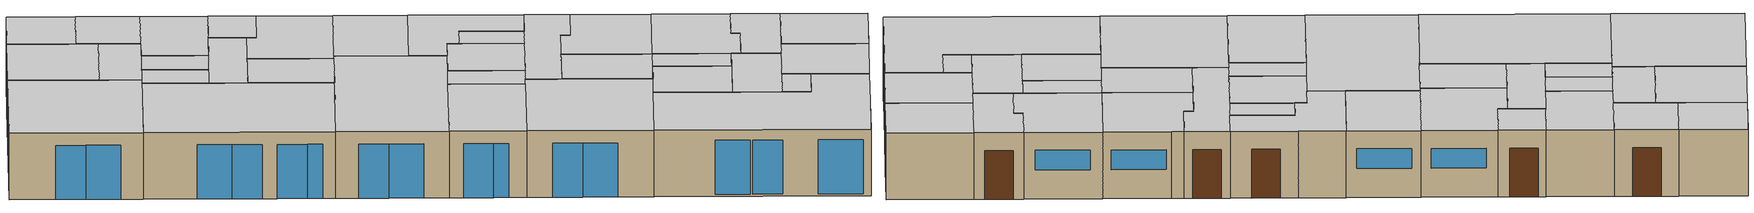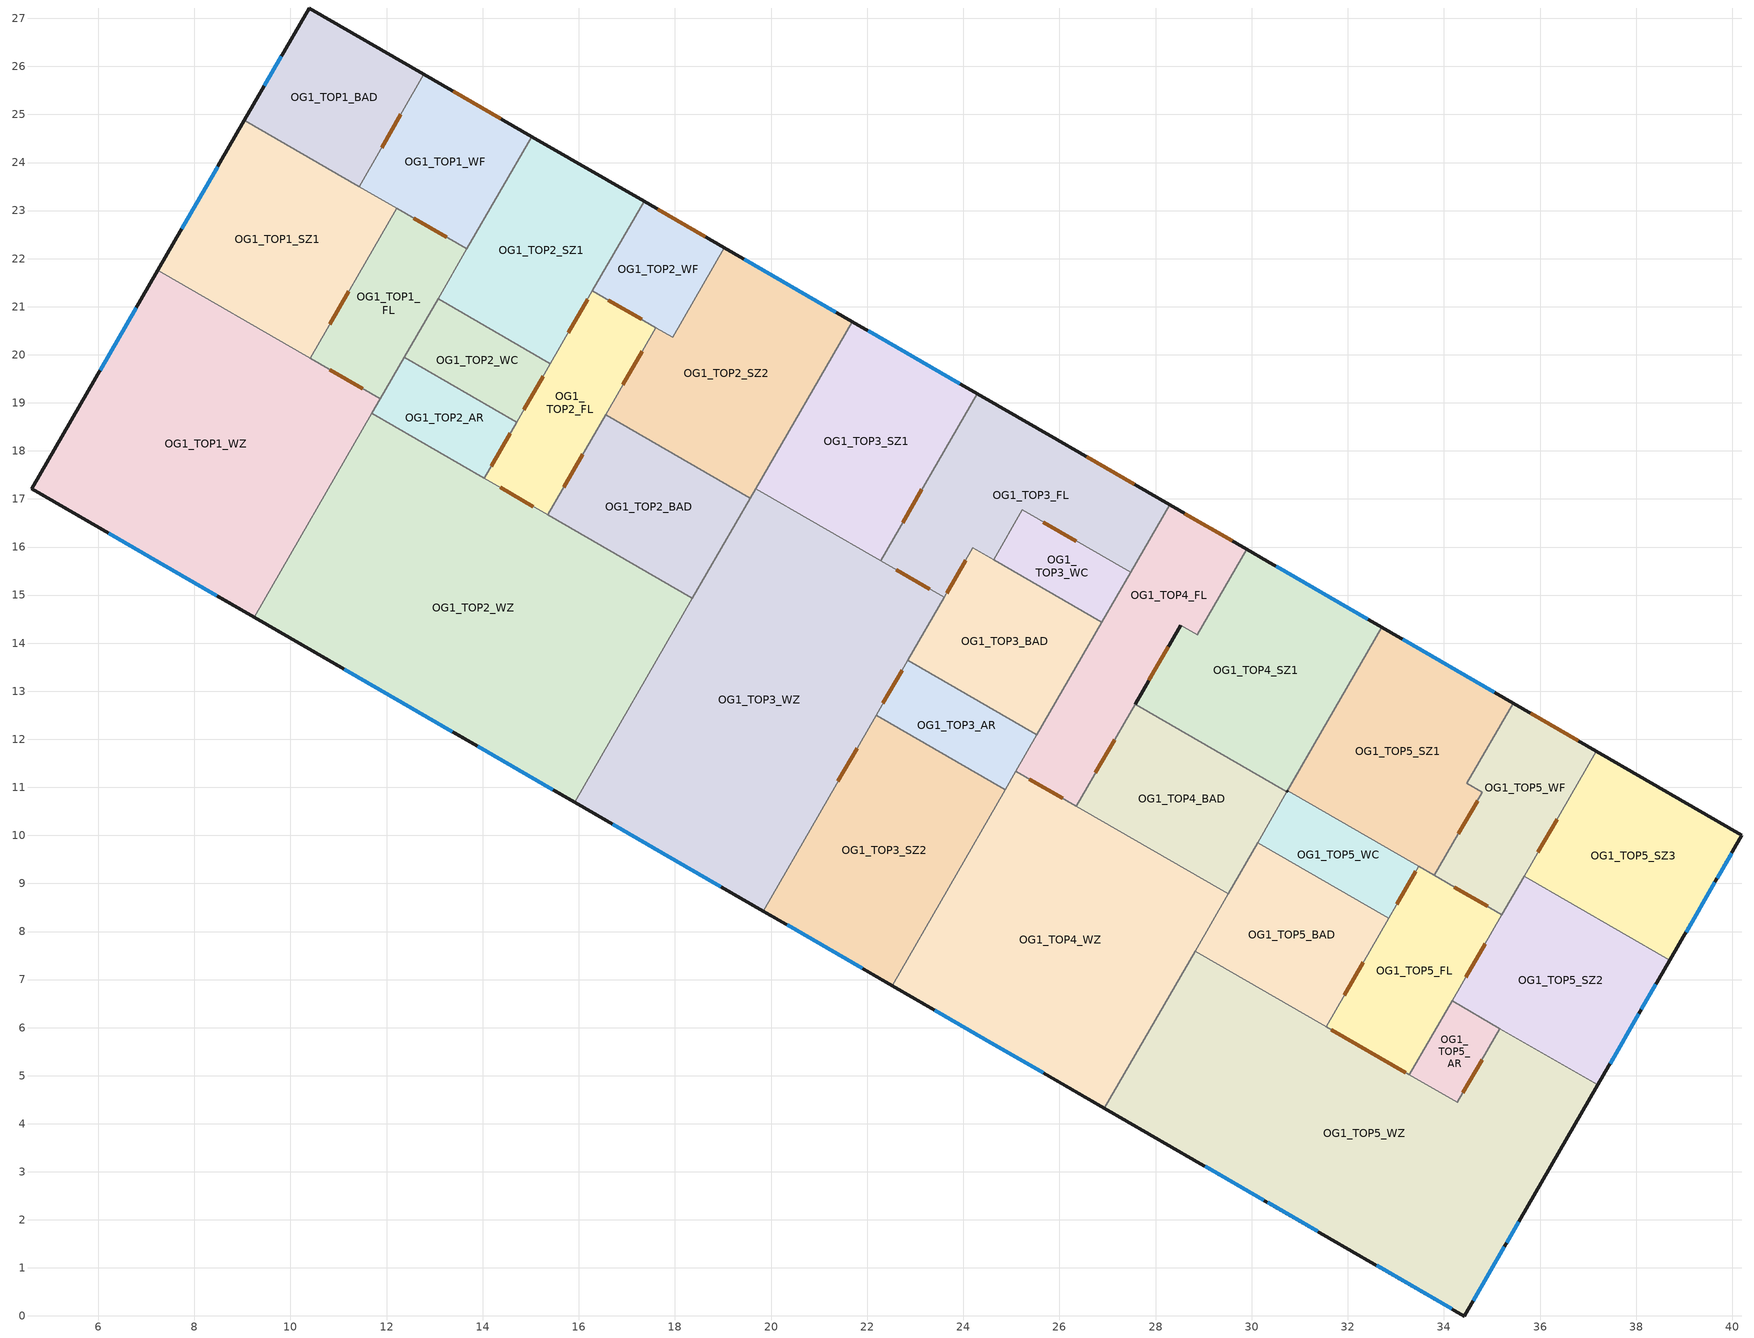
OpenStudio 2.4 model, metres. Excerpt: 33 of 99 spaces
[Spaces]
OG1_TOP1_BAD
 floor to EB_TOP1_BAD: 12.78,25.84 11.43,23.5 9.04,24.88 10.39,27.22 z2.9
 wall outside: 12.78,25.84 10.39,27.22 9.04,24.88 z2.9:5.8
 wall to OG1_TOP1_SZ1: 9.04,24.88 11.43,23.5 z2.9:5.8
 wall to OG1_TOP1_WF: 11.43,23.5 12.78,25.84 z2.9:5.8
 window: 9.8,26.21 9.45,25.6 z3.8:5.15
 door inside: 11.89,24.31 12.29,25 z2.9:4.9
 ceiling to OG2_TOP1_BAD: 11.43,23.5 12.78,25.84 10.39,27.22 9.04,24.88 z5.8
OG1_TOP1_SZ1
 floor to EG_TOP1_SZ1: 12.21,23.05 10.41,19.93 7.24,21.76 9.04,24.88 z2.9
 wall outside: 9.04,24.88 7.24,21.76 z2.9:5.8
 wall to OG1_TOP1_WZ: 7.24,21.76 10.41,19.93 z2.9:5.8
 wall to OG1_TOP1_WF: 12.21,23.05 11.43,23.5 z2.9:5.8
 wall to OG1_TOP1_FL: 10.41,19.93 12.21,23.05 z2.9:5.8
 window: 8.48,23.92 7.73,22.62 z3.8:5.15
 door inside: 10.81,20.63 11.21,21.33 z2.9:4.9
 ceiling to OG2_TOP1_SZ1: 10.41,19.93 12.21,23.05 9.04,24.88 7.24,21.76 z5.8
OG1_TOP1_FL
 floor to EG_TOP1_FL: 13.67,22.2 11.87,19.08 10.41,19.93 12.21,23.05 z2.9
 wall to OG1_TOP2_AR: 11.87,19.08 12.37,19.95 z2.9:5.8
 wall to OG1_TOP2_WC: 12.37,19.95 13.07,21.16 z2.9:5.8
 wall to OG1_TOP2_SZ1: 13.07,21.16 13.67,22.2 z2.9:5.8
 wall to OG1_TOP1_WF: 13.67,22.2 12.21,23.05 z2.9:5.8
 wall to OG1_TOP1_WZ: 10.41,19.93 11.87,19.08 z2.9:5.8
 door inside: 13.25,22.44 12.56,22.84 / 10.82,19.69 11.51,19.29 z2.9:4.9
 ceiling to OG2_TOP1_FL: 11.87,19.08 13.67,22.2 12.21,23.05 10.41,19.93 z5.8
OG1_TOP1_WF
 floor to EG_TOP1_WF: 15.02,24.54 13.67,22.2 11.43,23.5 12.78,25.84 z2.9
 wall outside: 15.02,24.54 12.78,25.84 z2.9:5.8
 wall to OG1_TOP2_SZ1: 13.67,22.2 15.02,24.54 z2.9:5.8
 door: 14.37,24.92 13.38,25.49 z2.9:5.02
 ceiling to OG2_TOP1_WF: 13.67,22.2 15.02,24.54 12.78,25.84 11.43,23.5 z5.8
OG1_TOP1_WZ
 floor to EG_TOP1_WZ: 11.87,19.08 9.25,14.54 4.61,17.21 7.24,21.76 z2.9
 wall outside: 7.24,21.76 4.61,17.21 z2.9:5.8; 4.61,17.21,5.8 4.61,17.21,2.9 6.22,16.29,2.9 6.22,16.29,5.25 8.47,14.99,5.25 8.47,14.99,2.9 9.25,14.54,2.9 9.25,14.54,5.8
 wall to OG1_TOP2_WZ: 9.25,14.54 11.7,18.78 z2.9:5.8
 wall to OG1_TOP2_AR: 11.7,18.78 11.87,19.08 z2.9:5.8
 window: 6.79,20.98 6.04,19.68 z3.8:5.15; 6.22,16.29 7.26,15.69 / 7.26,15.69 8.47,14.99 z2.9:5.25
 ceiling to OG2_TOP1_WZ: 9.25,14.54 11.87,19.08 7.24,21.76 4.61,17.21 z5.8
OG1_TOP5_SZ2
 floor to EG_TOP5_SZ2: 38.7,7.4 37.2,4.81 34.17,6.56 35.67,9.15 z2.9
 wall outside: 37.2,4.81 38.7,7.4 z2.9:5.8
 wall to OG1_TOP5_SZ3: 38.7,7.4 35.67,9.15 z2.9:5.8
 wall to OG1_TOP5_AR: 34.17,6.56 35.16,5.98 z2.9:5.8
 wall to OG1_TOP5_WF: 35.67,9.15 35.21,8.35 z2.9:5.8
 wall to OG1_TOP5_WZ: 35.16,5.98 37.2,4.81 z2.9:5.8
 wall to OG1_TOP5_FL: 35.21,8.35 34.17,6.56 z2.9:5.8
 window: 37.46,5.25 38.06,6.29 / 38.11,6.38 38.41,6.9 z3:5.35
 door inside: 34.85,7.74 34.45,7.05 z2.9:4.9
 ceiling to OG2_TOP5_SZ2: 37.2,4.81 38.7,7.4 35.67,9.15 34.17,6.56 z5.8
OG1_TOP2_FL
 floor to EG_TOP2_FL: 17.6,20.57 15.35,16.67 14.03,17.43 16.28,21.33 z2.9
 wall to OG1_TOP2_WF: 17.6,20.57 16.28,21.33 z2.9:5.8
 wall to OG1_TOP2_SZ2: 16.55,18.75 17.6,20.57 z2.9:5.8
 wall to OG1_TOP2_BAD: 15.35,16.67 16.55,18.75 z2.9:5.8
 wall to OG1_TOP2_WC: 15.41,19.81 14.71,18.6 z2.9:5.8
 wall to OG1_TOP2_SZ1: 16.28,21.33 15.41,19.81 z2.9:5.8
 wall to OG1_TOP2_AR: 14.71,18.6 14.03,17.43 z2.9:5.8
 wall to OG1_TOP2_WZ: 14.03,17.43 15.35,16.67 z2.9:5.8
 door inside: 14.36,17.24 15.05,16.84 / 17.3,20.74 16.61,21.14 / 14.58,18.37 14.18,17.68 / 16.92,19.38 17.32,20.07 / 15.68,17.24 16.08,17.93 / 15.26,19.55 14.86,18.86 / 16.18,21.15 15.78,20.46 z2.9:4.9
 ceiling to OG2_TOP2_FL: 15.35,16.67 17.6,20.57 16.28,21.33 14.03,17.43 z5.8
OG1_TOP2_AR
 floor to EG_TOP2_AR: 14.71,18.6 14.03,17.43 11.7,18.78 12.37,19.95 z2.9
 wall to OG1_TOP2_WZ: 11.7,18.78 14.03,17.43 z2.9:5.8
 wall to OG1_TOP2_WC: 14.71,18.6 12.37,19.95 z2.9:5.8
 ceiling to OG2_TOP2_AR: 14.03,17.43 14.71,18.6 12.37,19.95 11.7,18.78 z5.8
OG1_TOP5_WF
 floor to EG_TOP5_WF: 37.17,11.75 35.21,8.35 33.8,9.17 34.8,10.9 34.47,11.09 35.44,12.75 z2.9
 wall outside: 37.17,11.75 35.44,12.75 z2.9:5.8
 wall to OG1_TOP5_SZ1: 35.44,12.75 34.47,11.09 34.8,10.9 33.8,9.17 z2.9:5.8
 wall to OG1_TOP5_SZ3: 35.67,9.15 37.17,11.75 z2.9:5.8
 wall to OG1_TOP5_FL: 33.8,9.17 35.21,8.35 z2.9:5.8
 door: 36.79,11.97 35.81,12.54 z2.9:5.02
 door inside: 35.95,9.65 36.35,10.34 / 34.7,10.72 34.3,10.03 / 34.22,8.92 34.91,8.52 z2.9:4.9
 ceiling to OG2_TOP5_WF: 35.21,8.35 37.17,11.75 35.44,12.75 34.47,11.09 34.8,10.9 33.8,9.17 z5.8
OG1_TOP5_SZ1
 floor to EG_TOP5_SZ1: 35.44,12.75 34.47,11.09 34.8,10.9 33.8,9.17 30.75,10.93 32.71,14.33 z2.9
 wall outside: 35.44,12.75 32.71,14.33 z2.9:5.8
 wall to OG1_TOP5_WC: 30.75,10.93 33.47,9.35 z2.9:5.8
 wall to OG1_TOP4_SZ1 (wall_in_neighbour): 32.71,14.33 30.75,10.93 z2.9:5.8
 wall to OG1_TOP5_FL: 33.47,9.35 33.8,9.17 z2.9:5.8
 window: 35.05,12.98 33.14,14.08 z4.17:5.02
 ceiling to OG2_TOP5_SZ1: 33.8,9.17 34.8,10.9 34.47,11.09 35.44,12.75 32.71,14.33 30.75,10.93 z5.8
OG1_TOP2_BAD
 floor to EG_TOP2_BAD: 19.56,17.01 18.36,14.93 15.35,16.67 16.55,18.75 z2.9
 wall to OG1_TOP2_WZ: 15.35,16.67 18.36,14.93 z2.9:5.8
 wall to OG1_TOP3_WZ: 18.36,14.93 19.56,17.01 z2.9:5.8
 wall to OG1_TOP2_SZ2: 19.56,17.01 16.55,18.75 z2.9:5.8
 ceiling to OG2_TOP2_BAD: 18.36,14.93 19.56,17.01 16.55,18.75 15.35,16.67 z5.8
OG1_TOP5_BAD
 floor to EG_TOP5_BAD: 32.85,8.27 31.55,6.02 28.82,7.59 30.12,9.85 z2.9
 wall to OG1_TOP5_WZ: 28.82,7.59 31.55,6.02 z2.9:5.8
 wall to OG1_TOP4_WZ (wall_in_neighbour): 29.51,8.79 28.82,7.59 z2.9:5.8
 wall to OG1_TOP5_WC: 32.85,8.27 30.12,9.85 z2.9:5.8
 wall to OG1_TOP4_BAD (wall_in_neighbour): 30.12,9.85 29.51,8.79 z2.9:5.8
 wall to OG1_TOP5_FL: 31.55,6.02 32.85,8.27 z2.9:5.8
 door inside: 31.92,6.67 32.32,7.36 z2.9:4.9
 ceiling to OG2_TOP5_BAD: 31.55,6.02 32.85,8.27 30.12,9.85 28.82,7.59 z5.8
OG1_TOP2_WC
 floor to EG_TOP2_WC: 15.41,19.81 14.71,18.6 12.37,19.95 13.07,21.16 z2.9
 wall to OG1_TOP2_SZ1: 15.41,19.81 13.07,21.16 z2.9:5.8
 ceiling to OG2_TOP2_WC: 14.71,18.6 15.41,19.81 13.07,21.16 12.37,19.95 z5.8
OG1_TOP3_AR
 floor to EG_TOP3_AR: 25.53,12.09 24.87,10.95 22.18,12.5 22.84,13.64 z2.9
 wall to OG1_TOP4_WZ: 24.87,10.95 25.09,11.34 z2.9:5.8
 wall to OG1_TOP3_SZ2: 22.18,12.5 24.87,10.95 z2.9:5.8
 wall to OG1_TOP3_BAD: 25.53,12.09 22.84,13.64 z2.9:5.8
 wall to OG1_TOP4_FL: 25.09,11.34 25.53,12.09 z2.9:5.8
 wall to OG1_TOP3_WZ: 22.84,13.64 22.18,12.5 z2.9:5.8
 door inside: 22.73,13.44 22.33,12.75 z2.9:4.9
 ceiling to OG2_TOP3_AR: 24.87,10.95 25.53,12.09 22.84,13.64 22.18,12.5 z5.8
OG1_TOP4_FL
 floor to EG_TOP4_FL: 29.89,15.95 28.87,14.18 28.52,14.38 26.35,10.61 25.09,11.34 28.29,16.88 z2.9
 wall outside: 27.57,12.73 27.59,12.75 28.52,14.38 / 29.89,15.95 28.29,16.88 z2.9:5.8
 wall to OG1_TOP4_SZ1: 28.52,14.38 28.87,14.18 29.89,15.95 z2.9:5.8
 wall to OG1_TOP3_WC (wall_in_neighbour): 27.48,15.47 26.88,14.43 z2.9:5.8
 wall to OG1_TOP3_FL (wall_in_neighbour): 28.29,16.88 27.48,15.47 z2.9:5.8
 wall to OG1_TOP3_BAD (wall_in_neighbour): 26.88,14.43 25.53,12.09 z2.9:5.8
 wall to OG1_TOP4_WZ: 25.09,11.34 26.35,10.61 z2.9:5.8
 wall to OG1_TOP4_BAD: 26.35,10.61 27.57,12.73 z2.9:5.8
 door: 29.59,16.13 28.61,16.7 z2.9:5.02; 27.86,13.23 28.26,13.92 z2.9:4.9
 door inside: 25.37,11.17 26.07,10.77 / 26.75,11.3 27.15,11.99 z2.9:4.9
 ceiling to OG2_TOP4_FL: 26.35,10.61 28.52,14.38 28.87,14.18 29.89,15.95 28.29,16.88 25.09,11.34 z5.8
OG1_TOP3_WC
 floor to EG_TOP3_WC: 27.48,15.47 26.88,14.43 24.63,15.73 25.23,16.77 z2.9
 wall to OG1_TOP3_BAD: 24.63,15.73 26.88,14.43 z2.9:5.8
 wall to OG1_TOP3_FL: 27.48,15.47 25.23,16.77 24.63,15.73 z2.9:5.8
 door inside: 26.35,16.12 25.66,16.52 z2.9:4.9
 ceiling to OG2_TOP3_WC: 26.88,14.43 27.48,15.47 25.23,16.77 24.63,15.73 z5.8
OG1_TOP5_FL
 floor to EG_TOP5_FL: 35.21,8.35 33.28,5.02 31.55,6.02 33.47,9.35 z2.9
 wall to OG1_TOP5_AR: 33.28,5.02 34.17,6.56 z2.9:5.8
 wall to OG1_TOP5_WZ: 31.55,6.02 33.28,5.02 z2.9:5.8
 wall to OG1_TOP5_WC: 33.47,9.35 32.85,8.27 z2.9:5.8
 door inside: 33.42,9.26 33.02,8.56 z2.9:4.9; 31.65,5.96 33.2,5.06 z2.9:5.71
 ceiling to OG2_TOP5_FL: 33.28,5.02 35.21,8.35 33.47,9.35 31.55,6.02 z5.8
OG1_TOP2_SZ1
 floor to EG_TOP2_SZ1: 17.36,23.19 15.41,19.81 13.07,21.16 15.02,24.54 z2.9
 wall outside: 17.36,23.19 15.02,24.54 z2.9:5.8
 wall to OG1_TOP2_WF: 16.28,21.33 17.36,23.19 z2.9:5.8
 ceiling to OG2_TOP2_SZ1: 15.41,19.81 17.36,23.19 15.02,24.54 13.07,21.16 z5.8
OG1_TOP4_BAD
 floor to EG_TOP4_BAD: 30.73,10.91 29.51,8.79 26.35,10.61 27.57,12.73 z2.9
 wall to OG1_TOP4_SZ1: 30.73,10.91 27.57,12.73 z2.9:5.8
 wall to OG1_TOP5_WC (wall_in_neighbour): 30.12,9.85 30.73,10.91 z2.9:5.8
 wall to OG1_TOP4_WZ: 26.35,10.61 29.51,8.79 z2.9:5.8
 ceiling to OG2_TOP4_BAD: 29.51,8.79 30.73,10.91 27.57,12.73 26.35,10.61 z5.8
OG1_TOP2_SZ2
 floor to EG_TOP2_SZ2: 21.69,20.69 19.56,17.01 16.55,18.75 17.6,20.57 17.95,20.37 19.03,22.23 z2.9
 wall outside: 21.69,20.69 19.03,22.23 z2.9:5.8
 wall to OG1_TOP2_WF: 19.03,22.23 17.95,20.37 17.6,20.57 z2.9:5.8
 wall to OG1_TOP3_WZ: 19.56,17.01 19.68,17.22 z2.9:5.8
 wall to OG1_TOP3_SZ1: 19.68,17.22 21.69,20.69 z2.9:5.8
 window: 21.35,20.89 19.44,21.99 z4.17:5.02
 ceiling to OG2_TOP2_SZ2: 19.56,17.01 21.69,20.69 19.03,22.23 17.95,20.37 17.6,20.57 16.55,18.75 z5.8
OG1_TOP3_FL
 floor to EG_TOP3_FL: 28.29,16.88 27.48,15.47 25.23,16.77 24.63,15.73 24.19,15.98 23.6,14.95 22.28,15.72 24.29,19.19 z2.9
 wall outside: 28.29,16.88 25.95,18.23 24.29,19.19 z2.9:5.8
 wall to OG1_TOP3_BAD: 23.6,14.95 24.19,15.98 24.63,15.73 z2.9:5.8
 wall to OG1_TOP3_SZ1: 24.29,19.19 22.28,15.72 z2.9:5.8
 wall to OG1_TOP3_WZ: 22.28,15.72 23.6,14.95 z2.9:5.8
 door: 27.55,17.3 26.57,17.87 z2.9:5.02
 door inside: 23.65,15.04 24.05,15.73 / 22.61,15.53 23.3,15.13 / 23.14,17.2 22.74,16.5 z2.9:4.9
 ceiling to OG2_TOP3_FL: 23.6,14.95 24.19,15.98 24.63,15.73 25.23,16.77 27.48,15.47 28.29,16.88 24.29,19.19 22.28,15.72 z5.8
OG1_TOP3_BAD
 floor to EG_TOP3_BAD: 26.88,14.43 25.53,12.09 22.84,13.64 24.19,15.98 z2.9
 wall to OG1_TOP3_WZ: 23.6,14.95 22.84,13.64 z2.9:5.8
 ceiling to OG2_TOP3_BAD: 25.53,12.09 26.88,14.43 24.19,15.98 22.84,13.64 z5.8
OG1_TOP4_SZ1
 floor to EG_TOP4_SZ1: 32.71,14.33 30.73,10.91 27.57,12.73 28.52,14.38 28.87,14.18 29.89,15.95 z2.9
 wall outside: 32.71,14.33 30.32,15.7 29.89,15.95 / 28.52,14.38 27.57,12.73 z2.9:5.8
 window: 32.42,14.5 30.51,15.6 z4.17:5.02
 door: 28.26,13.92 27.86,13.23 z2.9:4.9
 ceiling to OG2_TOP4_SZ1: 30.73,10.91 32.71,14.33 29.89,15.95 28.87,14.18 28.52,14.38 27.57,12.73 z5.8
OG1_TOP2_WF
 floor to EG_TOP2_WF: 19.03,22.23 17.95,20.37 16.28,21.33 17.36,23.19 z2.9
 wall outside: 19.03,22.23 17.36,23.19 z2.9:5.8
 door: 18.63,22.46 17.64,23.03 z2.9:5.02
 ceiling to OG2_TOP2_WF: 17.95,20.37 19.03,22.23 17.36,23.19 16.28,21.33 z5.8
OG1_TOP5_AR
 floor to EG_TOP5_AR: 35.16,5.98 34.28,4.44 33.28,5.02 34.17,6.56 z2.9
 wall to OG1_TOP5_WZ: 33.28,5.02 34.28,4.44 35.16,5.98 z2.9:5.8
 door inside: 34.39,4.64 34.79,5.34 z2.9:4.9
 ceiling to OG2_TOP5_AR: 34.28,4.44 35.16,5.98 34.17,6.56 33.28,5.02 z5.8
OG1_TOP3_SZ1
 floor to EG_TOP3_SZ1: 24.29,19.19 22.28,15.72 19.68,17.22 21.69,20.69 z2.9
 wall outside: 24.29,19.19 21.69,20.69 z2.9:5.8
 wall to OG1_TOP3_WZ: 19.68,17.22 22.28,15.72 z2.9:5.8
 window: 23.92,19.4 22.02,20.5 z4.17:5.02
 ceiling to OG2_TOP3_SZ1: 22.28,15.72 24.29,19.19 21.69,20.69 19.68,17.22 z5.8
OG1_TOP5_SZ3
 floor to EG_TOP5_SZ3: 40.2,10 38.7,7.4 35.67,9.15 37.17,11.75 z2.9
 wall outside: 38.7,7.4 40.2,10 37.17,11.75 z2.9:5.8
 window: 39.04,7.99 39.64,9.03 / 39.69,9.11 39.99,9.63 z3:5.35
 ceiling to OG2_TOP5_SZ3: 38.7,7.4 40.2,10 37.17,11.75 35.67,9.15 z5.8
OG1_TOP5_WC
 floor to EG_TOP5_WC: 33.47,9.35 32.85,8.27 30.12,9.85 30.75,10.93 z2.9
 wall outside: 30.75,10.93 30.73,10.91 z2.9:5.8
 ceiling to OG2_TOP5_WC: 32.85,8.27 33.47,9.35 30.75,10.93 30.12,9.85 z5.8
OG1_TOP5_WZ
 floor to EG_TOP5_WZ: 37.2,4.81 34.43,0 26.93,4.32 28.82,7.59 34.28,4.44 35.16,5.98 z2.9
 wall outside: 26.93,4.32 34.43,0 37.2,4.81 z2.9:5.8
 wall to OG1_TOP4_WZ (wall_in_neighbour): 28.82,7.59 26.93,4.32 z2.9:5.8
 window: 29.03,3.11 30.25,2.41 / 30.33,2.36 31.37,1.76 / 32.6,1.05 34.16,0.15 / 34.61,0.32 35.26,1.44 / 35.31,1.53 35.56,1.96 z3:5.35
 ceiling to OG2_TOP5_WZ: 34.43,0 37.2,4.81 35.16,5.98 34.28,4.44 28.82,7.59 26.93,4.32 z5.8
OG1_TOP3_SZ2
 floor to EG_TOP3_SZ2: 24.87,10.95 22.52,6.88 19.83,8.43 22.18,12.5 z2.9
 wall outside: 19.83,8.43,5.8 19.83,8.43,2.9 20.33,8.14,2.9 20.33,8.14,5.25 21.89,7.24,5.25 21.89,7.24,2.9 22.52,6.88,2.9 22.52,6.88,5.8
 wall to OG1_TOP4_WZ: 22.52,6.88 24.87,10.95 z2.9:5.8
 wall to OG1_TOP3_WZ: 22.18,12.5 19.83,8.43 z2.9:5.8
 window: 20.33,8.14 21.37,7.54 / 21.37,7.54 21.89,7.24 z2.9:5.25
 door inside: 21.79,11.82 21.39,11.12 z2.9:4.9
 ceiling to OG2_TOP3_SZ2: 22.52,6.88 24.87,10.95 22.18,12.5 19.83,8.43 z5.8
OG1_TOP3_WZ
 floor to EG_TOP3_WZ: 23.6,14.95 19.83,8.43 15.91,10.69 19.68,17.22 z2.9
 wall outside: 15.91,10.69,5.8 15.91,10.69,2.9 16.7,10.23,2.9 16.7,10.23,5.25 18.96,8.93,5.25 18.96,8.93,2.9 19.83,8.43,2.9 19.83,8.43,5.8
 wall to OG1_TOP2_WZ: 18.36,14.93 15.91,10.69 z2.9:5.8
 window: 16.7,10.23 17.74,9.63 / 17.74,9.63 18.96,8.93 z2.9:5.25
 ceiling to OG2_TOP3_WZ: 19.83,8.43 23.6,14.95 19.68,17.22 15.91,10.69 z5.8
OG1_TOP4_WZ
 floor to EG_TOP4_WZ: 29.51,8.79 26.93,4.33 22.52,6.88 25.09,11.34 z2.9
 wall outside: 22.52,6.88,5.8 22.52,6.88,2.9 23.41,6.36,2.9 23.41,6.36,5.25 25.66,5.06,5.25 25.66,5.06,2.9 26.93,4.33,2.9 26.93,4.33,5.8
 window: 23.41,6.36 24.45,5.76 / 24.45,5.76 25.66,5.06 z2.9:5.25
 ceiling to OG2_TOP4_WZ: 26.93,4.33 29.51,8.79 25.09,11.34 22.52,6.88 z5.8
OG1_TOP2_WZ
 floor to EG_TOP2_WZ: 18.36,14.93 15.91,10.69 9.25,14.54 11.7,18.78 z2.9
 wall outside: 9.25,14.54,5.8 9.25,14.54,2.9 11.12,13.46,2.9 11.12,13.46,5.25 13.37,12.16,5.25 13.37,12.16,2.9 13.89,11.85,2.9 13.89,11.85,5.25 15.45,10.95,5.25 15.45,10.95,2.9 15.91,10.69,2.9 15.91,10.69,5.8
 window: 11.12,13.46 12.33,12.76 / 12.33,12.76 13.37,12.16 / 13.89,11.85 14.93,11.25 / 14.93,11.25 15.45,10.95 z2.9:5.25
 ceiling to OG2_TOP2_WZ: 15.91,10.69 18.36,14.93 11.7,18.78 9.25,14.54 z5.8
[ClimateZones]
Climate Zone Institution Name 1=ASHRAE; Climate Zone Document Name 1=ANSI/ASHRAE Standard 169; Climate Zone Document Year 1=2006; Climate Zone Institution Name 2=CEC; Climate Zone Document Name 2=California Climate Zone Descriptions; Climate Zone Document Year 2=1995
[Building]
PKOM4: Building Sector Type=Residential; North Axis {deg}=0; Nominal Floor to Floor Height {m}=6.76792e-17; Default Construction Set=PKOM4 Construction; Standards Building Type=MidriseApartment
[Site]
Site 1
[DefaultConstructionSet]
PKOM4 Construction: Default Exterior Surface Constructions=Default Surface Constructions 1; Default Interior Surface Constructions=Default Surface Constructions 2; Default Ground Contact Surface Constructions=Default Surface Constructions 3; Default Exterior SubSurface Constructions=Default Sub Surface Constructions 1; Default Interior SubSurface Constructions=Default Sub Surface Constructions 2
[DefaultSurfaceConstructions]
Name | Floor Construction | Wall Construction | Roof Ceiling Construction
Default Surface Constructions 1 | floor_external | wall_out | roof
Default Surface Constructions 2 | floor_internal | wall_in | floor_internal
Default Surface Constructions 3 | floor_basement | wall_basement | floor_basement
[DefaultSubSurfaceConstructions]
Name | Fixed Window Construction | Operable Window Construction | Door Construction | Glass Door Construction
Default Sub Surface Constructions 1 | window_1 | window_1 | door_out | window_1
Default Sub Surface Constructions 2 | door_in | door_in | door_in
[Construction]
floor_basement; wall_basement; floor_internal; floor_external; roof; wall_out; wall_in_neighbour; wall_in; door_out; door_in; window_1: 
[Space] Default Construction Set=PKOM4 Construction; Building Story=1OG; Thermal Zone=neighbour up
Name | Space Type
OG1_TOP1_BAD; OG1_TOP2_BAD; OG1_TOP5_BAD; OG1_TOP4_BAD; OG1_TOP3_BAD | BAD
OG1_TOP1_SZ1; OG1_TOP5_SZ2; OG1_TOP5_SZ1; OG1_TOP2_SZ1; OG1_TOP2_SZ2; OG1_TOP4_SZ1; OG1_TOP3_SZ1; OG1_TOP5_SZ3; OG1_TOP3_SZ2 | SZ
OG1_TOP1_FL; OG1_TOP2_FL; OG1_TOP4_FL; OG1_TOP5_FL; OG1_TOP3_FL | FL
OG1_TOP1_WF; OG1_TOP5_WF; OG1_TOP2_WF | WF
OG1_TOP1_WZ; OG1_TOP5_WZ; OG1_TOP3_WZ; OG1_TOP4_WZ; OG1_TOP2_WZ | WZ
OG1_TOP2_AR; OG1_TOP3_AR; OG1_TOP5_AR | AR
OG1_TOP2_WC; OG1_TOP3_WC; OG1_TOP5_WC | WC
[SpaceType]
WZ; BAD; WC; SZ; AR; FL; WF
[BuildingStory]
UG; 1OG
[ThermalZone]
neighbour up: Use Ideal Air Loads=No
